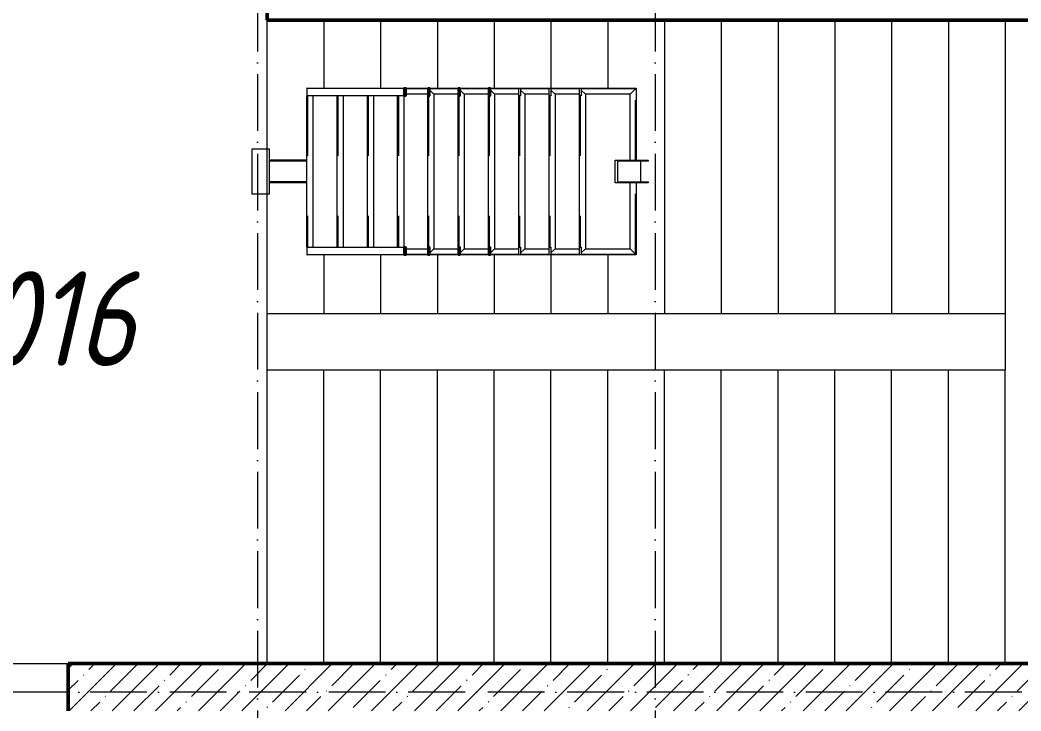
# Model space of a CAD drawing. Header units: millimetres. Extents: x -213536 to 1564669, y -45299 to 942238.
# Drawn here: x 210124 to 215412, y 514197 to 517847 of the extents above; entities that cross this region are included whole.
import ezdxf

# ---------------------------------------------------------------- set-up
doc = ezdxf.new("R2010")
doc.units = ezdxf.units.MM
doc.linetypes.add('50_200_ШТРИХ_1Т_ш5_п1_п1_', pattern=[700.0000000000001, 500.0000000000001, -100, 0, -100])
doc.linetypes.add('Штрих', pattern=[635.0000000000002, 317.5000000000001, -317.5000000000001])
for name, color, linetype, lineweight in [('A-FLOR-____-OTLN', 7, 'Continuous', 9), ('A-GENM-____-HDLN', 7, 'Штрих', 9), ('A-GENM-____-MCUT', 7, 'Continuous', 25), ('A-GENM-____-OTLN', 7, 'Continuous', 9), ('A-WALL-____-MCUT-2', 7, 'Continuous', 50), ('A-WALL-____-OTLN', 7, 'Continuous', 9), ('A-WALL-____-PATT-1', 7, 'Continuous', 9), ('S-GRID-____-OTLN-1', 7, '50_200_ШТРИХ_1Т_ш5_п1_п1_', 9), ('S-STRS-____-OTLN-1', 7, 'Continuous', 9), ('Марки помещений', 7, 'Continuous', 9)]:
    doc.layers.add(name, color=color, linetype=linetype, lineweight=lineweight)
doc.styles.add('ISOCPEUR_I_2', font='isocpeui.ttf', dxfattribs={"width": 0.85, "height": 2.3})

# ---------------------------------------------------------------- blocks, each defined once
blk = doc.blocks.new('ОМ_Труба_ГОСТ 8639-82 - ОМ_Труба_ГОСТ 8639-82-26350154-АР1_План отверстий 3 этажа в осях 1-64_Ю-ЯЯ')
at = {"layer": 'A-GENM-____-OTLN'}
for p, q in [((9439.066133775415, 57971.0419593672), (9439.066133775415, 58091.0419593672)), ((9439.066133775434, 58091.0419593672), (9614.089285714204, 58091.0419593672)), ((9614.089285714204, 58085.0419593672), (9451.159520397861, 58085.0419593672)), ((9451.159520397861, 58085.0419593672), (9451.159520397861, 57977.0419593672)), ((9573.983497328643, 58085.0419593672), (9573.983497328643, 57977.0419593672)), ((9614.089285714204, 58091.0419593672), (9614.089285714204, 58085.0419593672)), ((9614.089285714204, 57971.0419593672), (9439.066133775434, 57971.0419593672)), ((9451.159520397861, 57977.0419593672), (9614.089285714204, 57977.0419593672)), ((9614.089285714204, 57977.0419593672), (9614.089285714204, 57971.0419593672))]:
    blk.add_line(p, q, dxfattribs=at)
blk = doc.blocks.new('ОМ_Уголок_ГОСТ 8509-93 - ОМ_Уголок_ГОСТ 8509-93-26349651-АР1_План отверстий 3 этажа в осях 1-64_Ю-ЯЯ')
at = {"layer": 'A-GENM-____-HDLN'}
for p, q in [((4.000000000000715, -4.000000000000195), (379.9999999999995, -4.000000000000195)), ((500.0000000000018, -4.000000000000195), (876.0000000000007, -4.000000000000195))]:
    blk.add_line(p, q, dxfattribs=at)
at = {"layer": 'A-GENM-____-OTLN'}
for p, q in [((380.000000000003, -3.722355756963225e-13), (0, -3.722355756963225e-13)), ((32.00000000000166, -32.0000000000019), (1.353583911622991e-13, -2.791766817722419e-13)), ((32.00000000000166, -32.0000000000019), (380.000000000003, -32.0000000000019)), ((880.0000000000005, -3.722355756963225e-13), (500.0000000000059, -3.722355756963225e-13)), ((499.9999999999973, -32.0000000000019), (847.9999999999986, -32.0000000000019)), ((880.0000000000005, -1.353583911622991e-13), (847.9999999999987, -32.0000000000018))]:
    blk.add_line(p, q, dxfattribs=at)
blk = doc.blocks.new('ОМ_Уголок_ГОСТ 8509-93 - ОМ_Уголок_ГОСТ 8509-93-V149-АР1_План отверстий 3 этажа в осях 1-64_Ю-ЯЯ')
at = {"layer": 'A-GENM-____-HDLN'}
blk.add_line((39.99999999999623, -4.000000000000195), (840.0000000000474, -4.000000000000195), dxfattribs=at)
at = {"layer": 'A-GENM-____-OTLN'}
for p, q in [((32.00000000000166, -32.0000000000019), (9.99999999997202, -9.999999999972198)), ((32.00000000000166, -32.0000000000019), (847.9999999999986, -32.0000000000019)), ((840.0000000000531, -3.722355756963225e-13), (39.99999999999808, -3.722355756963225e-13)), ((870.0000000000031, -9.99999999999748), (847.9999999999987, -32.0000000000018))]:
    blk.add_line(p, q, dxfattribs=at)
blk = doc.blocks.new('ОМ_Уголок_ГОСТ 8509-93 - ОМ_Уголок_ГОСТ 8509-93-19082047-АР1_План отверстий 3 этажа в осях 1-64_Ю-ЯЯ')
at = {"layer": 'A-GENM-____-HDLN'}
blk.add_line((9.999999999987253, -4.000000000000195), (296.0000000000007, -4.000000000000195), dxfattribs=at)
at = {"layer": 'A-GENM-____-OTLN'}
for p, q in [((300.0000000000007, -3.722355756963225e-13), (9.999999999988725, -3.722355756963225e-13)), ((32.00000000000166, -32.0000000000019), (9.99999999998894, -9.99999999998914)), ((32.00000000000166, -32.0000000000019), (267.9999999999989, -32.0000000000019)), ((300.0000000000007, -2.030375867434486e-13), (267.999999999999, -32.0000000000019))]:
    blk.add_line(p, q, dxfattribs=at)
blk = doc.blocks.new('ОМ_Уголок_ГОСТ 8509-93 - ОМ_Уголок_ГОСТ 8509-93-V150-АР1_План отверстий 3 этажа в осях 1-64_Ю-ЯЯ')
at = {"layer": 'A-GENM-____-HDLN'}
blk.add_line((4.000000000000715, -4.000000000000195), (290.000000000031, -4.000000000000195), dxfattribs=at)
at = {"layer": 'A-GENM-____-OTLN'}
for p, q in [((290.0000000000289, -3.722355756963225e-13), (0, -3.722355756963225e-13)), ((32.00000000000166, -32.0000000000019), (1.015187933717243e-13, -2.791766817722419e-13)), ((32.00000000000166, -32.0000000000019), (267.9999999999989, -32.0000000000019)), ((290.0000000000288, -9.999999999972143), (267.999999999999, -32.0000000000019))]:
    blk.add_line(p, q, dxfattribs=at)
blk = doc.blocks.new('ОМ_Уголок_ГОСТ 8509-93 - ОМ_Уголок_ГОСТ 8509-93-V151-АР1_План отверстий 3 этажа в осях 1-64_Ю-ЯЯ')
at = {"layer": 'A-GENM-____-HDLN'}
blk.add_line((9.999999999987253, -4.000000000000195), (159.9999999999895, -4.000000000000195), dxfattribs=at)
at = {"layer": 'A-GENM-____-OTLN'}
for p, q in [((159.9999999999891, -3.722355756963225e-13), (9.999999999988725, -3.722355756963225e-13)), ((32.00000000000166, -32.0000000000019), (9.99999999999741, -9.999999999997609)), ((32.00000000000166, -32.0000000000019), (159.999999999989, -32.0000000000019))]:
    blk.add_line(p, q, dxfattribs=at)
blk = doc.blocks.new('ОМ_Уголок_ГОСТ 8509-93 - ОМ_Уголок_ГОСТ 8509-93-V152-АР1_План отверстий 3 этажа в осях 1-64_Ю-ЯЯ')
at = {"layer": 'A-GENM-____-HDLN'}
blk.add_line((140.0000000000288, -4.000000000000195), (290.000000000031, -4.000000000000195), dxfattribs=at)
at = {"layer": 'A-GENM-____-OTLN'}
for p, q in [((290.0000000000289, -3.722355756963225e-13), (140.0000000000286, -3.722355756963225e-13)), ((140.0000000000286, -32.0000000000019), (267.9999999999989, -32.0000000000019)), ((290.0000000000288, -9.999999999972143), (267.999999999999, -32.0000000000019))]:
    blk.add_line(p, q, dxfattribs=at)
blk = doc.blocks.new('ОМ_Уголок_ГОСТ 8509-93 - ОМ_Уголок_ГОСТ 8509-93-V153-АР1_План отверстий 3 этажа в осях 1-64_Ю-ЯЯ')
at = {"layer": 'A-GENM-____-HDLN'}
blk.add_line((40.00000000012336, -4.000000000000195), (839.9999999998864, -4.000000000000195), dxfattribs=at)
at = {"layer": 'A-GENM-____-OTLN'}
for p, q in [((839.9999999998921, -3.722355756963225e-13), (40.00000000012518, -3.722355756963225e-13)), ((40.00000000012498, -32.0000000000019), (839.9999999998923, -32.0000000000019))]:
    blk.add_line(p, q, dxfattribs=at)
blk = doc.blocks.new('ОМ_Уголок_ГОСТ 8509-93 - ОМ_Уголок_ГОСТ 8509-93-V154-АР1_План отверстий 3 этажа в осях 1-64_Ю-ЯЯ')
at = {"layer": 'A-GENM-____-HDLN'}
blk.add_line((44.28571428566818, -4.000000000000195), (159.9999999999726, -4.000000000000195), dxfattribs=at)
at = {"layer": 'A-GENM-____-OTLN'}
for p, q in [((159.9999999999767, -3.722355756963225e-13), (44.28571428567048, -3.722355756963225e-13)), ((44.28571428567005, -32.0000000000019), (159.9999999999766, -32.0000000000019))]:
    blk.add_line(p, q, dxfattribs=at)
blk = doc.blocks.new('ОМ_Уголок_ГОСТ 8509-93 - ОМ_Уголок_ГОСТ 8509-93-V155-АР1_План отверстий 3 этажа в осях 1-64_Ю-ЯЯ')
at = {"layer": 'A-GENM-____-HDLN'}
blk.add_line((140.0000000000373, -4.000000000000195), (255.7142857143417, -4.000000000000195), dxfattribs=at)
at = {"layer": 'A-GENM-____-OTLN'}
for p, q in [((255.7142857143472, -3.722355756963225e-13), (140.000000000041, -3.722355756963225e-13)), ((140.0000000000409, -32.0000000000019), (255.7142857143475, -32.0000000000019))]:
    blk.add_line(p, q, dxfattribs=at)
blk = doc.blocks.new('ОМ_Труба_ГОСТ 8639-82 - ОМ_Труба_ГОСТ 8639-82-26527904-АР1_План отверстий 3 этажа в осях 1-64_Ю-ЯЯ')
at = {"layer": 'A-GENM-____-HDLN'}
for p, q in [((7809.999999999945, 58085.04195936719), (7611.489285714202, 58085.04195936719)), ((7809.999999999945, 57977.04195936718), (7611.489285714202, 57977.04195936718))]:
    blk.add_line(p, q, dxfattribs=at)
at = {"layer": 'A-GENM-____-OTLN'}
for p, q in [((7809.999999999943, 58091.04195936717), (7611.489285714202, 58091.04195936717)), ((7809.999999999943, 57971.04195936717), (7611.489285714202, 57971.04195936717))]:
    blk.add_line(p, q, dxfattribs=at)
blk = doc.blocks.new('ОМ_Уголок_ГОСТ 8510-86 - ОМ_Уголок_ГОСТ 8510-86-19082066-АР1_План отверстий 3 этажа в осях 1-64_Ю-ЯЯ')
at = {"layer": 'A-GENM-____-OTLN'}
for p, q in [((0, -3.04556380115173e-13), (0, -90.00000000000107)), ((240.0000000000007, -3.04556380115173e-13), (0, -3.04556380115173e-13)), ((6.767919558114954e-13, -9.999999999999943), (240, -9.999999999999943)), ((240.0000000000007, -90.00000000000107), (240.0000000000007, -3.04556380115173e-13)), ((0, -90.00000000000107), (240.0000000000007, -90.00000000000107))]:
    blk.add_line(p, q, dxfattribs=at)
blk = doc.blocks.new('ОМ_Полоса_Трапеция прямоугольная_Прокат_ГОСТ 103-2006 - ОМ_Полоса_Трапеция прямоугольная_Прокат_ГОСТ 103-2006-19082130-АР1_План отверстий 3 этажа в осях 1-64_Ю-ЯЯ')
at = {"layer": 'A-GENM-____-OTLN'}
for p, q in [((9249.999999999894, 58471.04195936721), (9259.99999999989, 58471.04195936721)), ((9249.999999999896, 58431.04195936721), (9249.999999999894, 58471.04195936721)), ((9259.999999999894, 58471.04195936721), (9259.999999999896, 58431.04195936721)), ((9259.99999999989, 58431.04195936721), (9249.999999999896, 58431.04195936721))]:
    blk.add_line(p, q, dxfattribs=at)
blk = doc.blocks.new('ОМ_Полоса_Трапеция прямоугольная_Прокат_ГОСТ 103-2006 - ОМ_Полоса_Трапеция прямоугольная_Прокат_ГОСТ 103-2006-V157-АР1_План отверстий 3 этажа в осях 1-64_Ю-ЯЯ')
at = {"layer": 'A-GENM-____-MCUT'}
for p, q in [((8779.999999999896, 58471.0419593672), (8769.999999999896, 58471.0419593672)), ((8769.999999999896, 58471.0419593672), (8769.999999999898, 58431.0419593672)), ((8779.999999999898, 58431.0419593672), (8779.999999999896, 58471.0419593672)), ((8769.999999999898, 58431.0419593672), (8779.999999999898, 58431.0419593672))]:
    blk.add_line(p, q, dxfattribs=at)
blk = doc.blocks.new('ОМ_Полоса_Трапеция прямоугольная_Прокат_ГОСТ 103-2006 - ОМ_Полоса_Трапеция прямоугольная_Прокат_ГОСТ 103-2006-V158-АР1_План отверстий 3 этажа в осях 1-64_Ю-ЯЯ')
at = {"layer": 'A-GENM-____-MCUT'}
for p, q in [((8619.999999999898, 58471.0419593672), (8609.9999999999, 58471.0419593672)), ((8609.9999999999, 58471.0419593672), (8609.9999999999, 58431.0419593672)), ((8619.9999999999, 58431.0419593672), (8619.999999999898, 58471.0419593672)), ((8609.9999999999, 58431.0419593672), (8619.9999999999, 58431.0419593672))]:
    blk.add_line(p, q, dxfattribs=at)
blk = doc.blocks.new('ОМ_Полоса_Трапеция прямоугольная_Прокат_ГОСТ 103-2006 - ОМ_Полоса_Трапеция прямоугольная_Прокат_ГОСТ 103-2006-V159-АР1_План отверстий 3 этажа в осях 1-64_Ю-ЯЯ')
at = {"layer": 'A-GENM-____-MCUT'}
for p, q in [((8459.999999999902, 58471.0419593672), (8449.999999999902, 58471.0419593672)), ((8449.999999999902, 58471.0419593672), (8449.999999999904, 58431.0419593672)), ((8459.999999999904, 58431.0419593672), (8459.999999999902, 58471.0419593672)), ((8449.999999999904, 58431.0419593672), (8459.999999999904, 58431.0419593672))]:
    blk.add_line(p, q, dxfattribs=at)
blk = doc.blocks.new('ОМ_Полоса_Прокат_ГОСТ 103-2006 - ОМ_Полоса_Прокат_ГОСТ 103-2006-19082131-АР1_План отверстий 3 этажа в осях 1-64_Ю-ЯЯ')
at = {"layer": 'A-GENM-____-OTLN'}
for p, q in [((69211.31756857898, 58471.04195936696), (69210.00000000025, 58471.04195936696)), ((69210.00000000025, 58471.04195936696), (69210.00000000025, 58431.04195936696)), ((69210.00000000025, 58431.04195936696), (69211.31756857898, 58431.04195936696))]:
    blk.add_line(p, q, dxfattribs=at)
blk = doc.blocks.new('ОМ_Полоса_Прокат_ГОСТ 103-2006 - ОМ_Полоса_Прокат_ГОСТ 103-2006-20723456-АР1_План отверстий 3 этажа в осях 1-64_Ю-ЯЯ')
at = {"layer": 'A-GENM-____-MCUT'}
for p, q in [((8334.285714285594, 58471.04195936707), (8322.768203216598, 58471.04195936707)), ((8322.768203216598, 58471.04195936707), (8322.7682032166, 58431.04195936707)), ((8334.285714285594, 58431.04195936707), (8334.285714285594, 58471.04195936707)), ((8322.7682032166, 58431.04195936707), (8334.285714285594, 58431.04195936707))]:
    blk.add_line(p, q, dxfattribs=at)
at = {"layer": 'A-GENM-____-OTLN'}
for p, q in [((7811.31756857865, 58431.04195936706), (7811.31756857865, 58471.04195936706)), ((7811.317568578649, 58471.04195936706), (8322.768203216596, 58471.04195936707)), ((8322.768203216598, 58431.04195936707), (7811.31756857865, 58431.04195936706))]:
    blk.add_line(p, q, dxfattribs=at)
blk = doc.blocks.new('ОМ_Полоса_Трапеция прямоугольная_Прокат_ГОСТ 103-2006 - ОМ_Полоса_Трапеция прямоугольная_Прокат_ГОСТ 103-2006-19082170-АР1_План отверстий 3 этажа в осях 1-64_Ю-ЯЯ')
at = {"layer": 'A-GENM-____-OTLN'}
for p, q in [((9249.999999999924, 57631.04195936717), (9259.99999999992, 57631.04195936717)), ((9249.999999999924, 57591.04195936717), (9249.999999999924, 57631.04195936717)), ((9259.99999999992, 57591.04195936717), (9249.999999999924, 57591.04195936717)), ((9259.999999999924, 57631.04195936717), (9259.999999999924, 57591.04195936717))]:
    blk.add_line(p, q, dxfattribs=at)
blk = doc.blocks.new('ОМ_Полоса_Трапеция прямоугольная_Прокат_ГОСТ 103-2006 - ОМ_Полоса_Трапеция прямоугольная_Прокат_ГОСТ 103-2006-V160-АР1_План отверстий 3 этажа в осях 1-64_Ю-ЯЯ')
at = {"layer": 'A-GENM-____-MCUT'}
for p, q in [((8779.999999999925, 57631.04195936716), (8769.999999999925, 57631.04195936716)), ((8769.999999999925, 57631.04195936716), (8769.999999999925, 57591.04195936716)), ((8769.999999999925, 57591.04195936716), (8779.999999999925, 57591.04195936716)), ((8779.999999999925, 57591.04195936716), (8779.999999999925, 57631.04195936716))]:
    blk.add_line(p, q, dxfattribs=at)
blk = doc.blocks.new('ОМ_Полоса_Трапеция прямоугольная_Прокат_ГОСТ 103-2006 - ОМ_Полоса_Трапеция прямоугольная_Прокат_ГОСТ 103-2006-V161-АР1_План отверстий 3 этажа в осях 1-64_Ю-ЯЯ')
at = {"layer": 'A-GENM-____-MCUT'}
for p, q in [((8619.999999999929, 57631.04195936717), (8609.999999999929, 57631.04195936717)), ((8609.999999999929, 57631.04195936717), (8609.999999999929, 57591.04195936717)), ((8609.999999999929, 57591.04195936717), (8619.999999999927, 57591.04195936717)), ((8619.999999999927, 57591.04195936717), (8619.999999999929, 57631.04195936717))]:
    blk.add_line(p, q, dxfattribs=at)
blk = doc.blocks.new('ОМ_Полоса_Трапеция прямоугольная_Прокат_ГОСТ 103-2006 - ОМ_Полоса_Трапеция прямоугольная_Прокат_ГОСТ 103-2006-V162-АР1_План отверстий 3 этажа в осях 1-64_Ю-ЯЯ')
at = {"layer": 'A-GENM-____-MCUT'}
for p, q in [((8459.99999999993, 57631.04195936717), (8449.999999999933, 57631.04195936717)), ((8449.999999999933, 57631.04195936717), (8449.999999999933, 57591.04195936717)), ((8449.999999999933, 57591.04195936717), (8459.99999999993, 57591.04195936717)), ((8459.99999999993, 57591.04195936717), (8459.99999999993, 57631.04195936717))]:
    blk.add_line(p, q, dxfattribs=at)
blk = doc.blocks.new('ОМ_Полоса_Прокат_ГОСТ 103-2006 - ОМ_Полоса_Прокат_ГОСТ 103-2006-19082171-АР1_План отверстий 3 этажа в осях 1-64_Ю-ЯЯ')
at = {"layer": 'A-GENM-____-OTLN'}
for p, q in [((98800.00000000022, 49942.35952794499), (98800.00000000022, 49941.04195936625)), ((98800.00000000022, 49941.04195936625), (98840.00000000023, 49941.04195936625)), ((98840.00000000023, 49941.04195936625), (98840.00000000023, 49942.35952794499))]:
    blk.add_line(p, q, dxfattribs=at)
blk = doc.blocks.new('ОМ_Полоса_Прокат_ГОСТ 103-2006 - ОМ_Полоса_Прокат_ГОСТ 103-2006-20723498-АР1_План отверстий 3 этажа в осях 1-64_Ю-ЯЯ')
at = {"layer": 'A-GENM-____-MCUT'}
for p, q in [((8334.285714285625, 57631.04195936729), (8322.768203216629, 57631.04195936729)), ((8322.768203216629, 57631.04195936729), (8322.768203216627, 57591.04195936729)), ((8322.768203216627, 57591.04195936729), (8334.285714285623, 57591.04195936729)), ((8334.285714285623, 57591.04195936729), (8334.285714285625, 57631.04195936729))]:
    blk.add_line(p, q, dxfattribs=at)
at = {"layer": 'A-GENM-____-OTLN'}
for p, q in [((7811.317568578678, 57591.04195936729), (7811.317568578678, 57631.04195936729)), ((7811.317568578678, 57631.04195936729), (8322.768203216627, 57631.0419593673)), ((8322.768203216627, 57591.0419593673), (7811.317568578678, 57591.04195936729))]:
    blk.add_line(p, q, dxfattribs=at)

msp = doc.modelspace()

# ---------------------------------------------------------------- hatches: boundary and pattern name
at = {"layer": 'A-WALL-____-PATT-1'}
h = msp.add_hatch(dxfattribs=at)
h.set_pattern_fill('FP_12', color=256, style=0, pattern_type=2)
h.set_pattern_definition([(45, (142429.0567291684, 459015.9409951712), (-114.0492527375783, 114.0492527375783), []), (45, (142543.1057291684, 459015.9409951712), (-114.0492527375783, 114.0492527375783), [201.612, -40.322, 3.353, -36.97])])
h.paths.add_polyline_path([(216879.0567291686, 514196.9829545387), (216879.0567291686, 514446.9829545387), (210379.0567291686, 514446.9829545387), (210379.0567291686, 514196.9829545387), (216829.0567291686, 514196.9829545387)], flags=0)

# ---------------------------------------------------------------- linework, layer by layer
at = {"layer": 'A-FLOR-____-OTLN'}
for p, q in [((211429.0567291687, 517166.9829545381), (211429.0567291687, 517846.9829545382)), ((211429.0567291687, 514446.9829545382), (211429.0567291687, 516926.9829545381))]:
    msp.add_line(p, q, dxfattribs=at)
at = {"layer": 'A-WALL-____-MCUT-2'}
for p, q in [((211429.0567291687, 518096.9829545382), (211429.0567291687, 517846.9829545382)), ((211429.0567291687, 517846.9829545382), (216879.0567291686, 517846.9829545382)), ((216879.0567291685, 514446.9829545385), (210379.0567291685, 514446.9829545386)), ((210379.0567291685, 514446.9829545386), (210379.0567291685, 514196.9829545386))]:
    msp.add_line(p, q, dxfattribs=at)
at = {"layer": 'A-WALL-____-OTLN'}
msp.add_line((209379.0567291685, 514446.9829545386), (210379.0567291685, 514446.9829545386), dxfattribs=at)
at = {"layer": 'S-GRID-____-OTLN-1', "color": 251, "ltscale": 0.6, "true_color": 0x636466}
for p, q in [((211379.0567291689, 549908.7923757366), (211379.0567291688, 511907.5287783762)), ((213479.0567291683, 549908.7923757366), (213479.0567291683, 498996.9829545383)), ((246503.4633480249, 514296.9829545362), (137760.2865391778, 514296.9829545366))]:
    msp.add_line(p, q, dxfattribs=at)
at = {"layer": 'S-STRS-____-OTLN-1'}
for p, q in [((211729.0567291686, 517846.9829545381), (211729.0567291686, 517486.982954538)), ((211729.0567291686, 517846.9829545381), (211729.0567291686, 517486.982954538)), ((212029.0567291686, 517846.9829545381), (212029.0567291686, 517486.982954538)), ((212029.0567291686, 517846.9829545381), (212029.0567291686, 517486.982954538)), ((212329.0567291686, 517846.9829545381), (212329.0567291686, 517486.9829545382)), ((212329.0567291686, 517846.9829545381), (212329.0567291686, 517486.9829545382)), ((212629.0567291686, 517846.9829545381), (212629.0567291686, 517486.9829545382)), ((212629.0567291686, 517846.9829545381), (212629.0567291686, 517486.9829545382)), ((212929.0567291686, 517846.9829545381), (212929.0567291686, 517486.9829545382)), ((212929.0567291686, 517846.9829545381), (212929.0567291686, 517486.9829545382)), ((213229.0567291686, 517846.9829545381), (213229.0567291686, 517486.9829545382)), ((213229.0567291686, 517846.9829545381), (213229.0567291686, 517486.9829545382)), ((213529.0567291686, 517846.9829545381), (213529.0567291686, 516296.9829545381)), ((213529.0567291686, 517846.9829545381), (213529.0567291686, 516296.9829545381)), ((213829.0567291686, 517846.9829545381), (213829.0567291686, 516296.9829545381)), ((213829.0567291686, 517846.9829545381), (213829.0567291686, 516296.9829545381)), ((214129.0567291686, 517846.9829545381), (214129.0567291686, 516296.9829545381)), ((214129.0567291686, 517846.9829545381), (214129.0567291686, 516296.9829545381)), ((214429.0567291686, 517846.9829545381), (214429.0567291686, 516296.9829545381)), ((214429.0567291686, 517846.9829545381), (214429.0567291686, 516296.9829545381)), ((214729.0567291686, 517846.9829545381), (214729.0567291686, 516296.9829545382)), ((214729.0567291686, 517846.9829545381), (214729.0567291686, 516296.9829545382)), ((215029.0567291686, 517846.9829545381), (215029.0567291686, 516296.9829545382)), ((215029.0567291686, 517846.9829545381), (215029.0567291686, 516296.9829545382)), ((215329.0567291686, 517846.9829545382), (215329.0567291686, 516296.9829545382)), ((215329.0567291686, 517846.9829545382), (215329.0567291686, 516296.9829545382)), ((211729.0567291686, 516606.9829545383), (211729.0567291686, 516296.9829545381)), ((211729.0567291686, 516606.9829545383), (211729.0567291686, 516296.9829545381)), ((212029.0567291686, 516606.9829545383), (212029.0567291686, 516296.9829545381)), ((212029.0567291686, 516606.9829545383), (212029.0567291686, 516296.9829545381)), ((212329.0567291686, 516606.9829545381), (212329.0567291686, 516296.9829545381)), ((212329.0567291686, 516606.9829545381), (212329.0567291686, 516296.9829545381)), ((212629.0567291686, 516606.9829545381), (212629.0567291686, 516296.9829545381)), ((212629.0567291686, 516606.9829545381), (212629.0567291686, 516296.9829545381)), ((212929.0567291686, 516606.9829545381), (212929.0567291686, 516296.9829545381)), ((212929.0567291686, 516606.9829545381), (212929.0567291686, 516296.9829545381)), ((213229.0567291686, 516606.9829545382), (213229.0567291686, 516296.9829545381)), ((213229.0567291686, 516606.9829545382), (213229.0567291686, 516296.9829545381)), ((211429.0567291686, 516296.9829545381), (211729.0567291686, 516296.9829545381)), ((211729.0567291686, 516296.9829545381), (212029.0567291686, 516296.9829545381)), ((212029.0567291686, 516296.9829545381), (212329.0567291686, 516296.9829545381)), ((212329.0567291686, 516296.9829545381), (212629.0567291686, 516296.9829545381)), ((212629.0567291686, 516296.9829545381), (212929.0567291686, 516296.9829545381)), ((212929.0567291686, 516296.9829545381), (213229.0567291686, 516296.9829545381)), ((213229.0567291686, 516296.9829545381), (213529.0567291686, 516296.9829545381)), ((213529.0567291686, 516296.9829545381), (213829.0567291686, 516296.9829545381)), ((213829.0567291686, 516296.9829545381), (214129.0567291686, 516296.9829545381)), ((214129.0567291686, 516296.9829545381), (214429.0567291686, 516296.9829545381)), ((214429.0567291686, 516296.9829545381), (214729.0567291686, 516296.9829545382)), ((214729.0567291686, 516296.9829545382), (215029.0567291686, 516296.9829545382)), ((215029.0567291686, 516296.9829545382), (215329.0567291686, 516296.9829545382)), ((215329.0567291686, 516296.9829545382), (215329.0567291687, 515996.9829545381)), ((211429.0567291687, 514446.9829545381), (211429.0567291687, 515996.982954538)), ((211729.0567291687, 515996.9829545381), (211429.0567291687, 515996.982954538)), ((212029.0567291687, 515996.9829545381), (211729.0567291687, 515996.9829545381)), ((211729.0567291688, 514446.9829545381), (211729.0567291687, 515996.9829545381)), ((211729.0567291688, 514446.9829545381), (211729.0567291687, 515996.9829545381)), ((212329.0567291687, 515996.9829545381), (212029.0567291687, 515996.9829545381)), ((212029.0567291688, 514446.9829545381), (212029.0567291687, 515996.9829545381)), ((212029.0567291688, 514446.9829545381), (212029.0567291687, 515996.9829545381)), ((212629.0567291687, 515996.9829545381), (212329.0567291687, 515996.9829545381)), ((212329.0567291688, 514446.9829545381), (212329.0567291687, 515996.9829545381)), ((212329.0567291688, 514446.9829545381), (212329.0567291687, 515996.9829545381)), ((212929.0567291687, 515996.9829545381), (212629.0567291687, 515996.9829545381)), ((212629.0567291688, 514446.9829545381), (212629.0567291687, 515996.9829545381)), ((212629.0567291688, 514446.9829545381), (212629.0567291687, 515996.9829545381)), ((213229.0567291687, 515996.9829545381), (212929.0567291687, 515996.9829545381)), ((212929.0567291688, 514446.9829545381), (212929.0567291687, 515996.9829545381)), ((212929.0567291688, 514446.9829545381), (212929.0567291687, 515996.9829545381)), ((213529.0567291687, 515996.9829545381), (213229.0567291687, 515996.9829545381)), ((213229.0567291688, 514446.9829545381), (213229.0567291687, 515996.9829545381)), ((213229.0567291688, 514446.9829545381), (213229.0567291687, 515996.9829545381)), ((213829.0567291687, 515996.9829545381), (213529.0567291687, 515996.9829545381)), ((213529.0567291688, 514446.9829545381), (213529.0567291687, 515996.9829545381)), ((213529.0567291688, 514446.9829545381), (213529.0567291687, 515996.9829545381)), ((214129.0567291687, 515996.9829545381), (213829.0567291687, 515996.9829545381)), ((213829.0567291688, 514446.9829545381), (213829.0567291687, 515996.9829545381)), ((213829.0567291688, 514446.9829545381), (213829.0567291687, 515996.9829545381)), ((214429.0567291687, 515996.9829545381), (214129.0567291687, 515996.9829545381)), ((214129.0567291688, 514446.9829545381), (214129.0567291687, 515996.9829545381)), ((214129.0567291688, 514446.9829545381), (214129.0567291687, 515996.9829545381)), ((214729.0567291687, 515996.9829545381), (214429.0567291687, 515996.9829545381)), ((214429.0567291688, 514446.9829545381), (214429.0567291687, 515996.9829545381)), ((214429.0567291688, 514446.9829545381), (214429.0567291687, 515996.9829545381)), ((215029.0567291687, 515996.9829545381), (214729.0567291687, 515996.9829545381)), ((214729.0567291688, 514446.9829545381), (214729.0567291687, 515996.9829545381)), ((214729.0567291688, 514446.9829545381), (214729.0567291687, 515996.9829545381)), ((215329.0567291687, 515996.9829545381), (215029.0567291687, 515996.9829545381)), ((215029.0567291688, 514446.9829545381), (215029.0567291687, 515996.9829545381)), ((215029.0567291688, 514446.9829545381), (215029.0567291687, 515996.9829545381)), ((215329.0567291687, 514446.9829545381), (215329.0567291687, 515996.9829545381)), ((215329.0567291687, 514446.9829545381), (215329.0567291687, 515996.9829545381))]:
    msp.add_line(p, q, dxfattribs=at)

# ---------------------------------------------------------------- block references
at = {"layer": 'A-GENM-____-OTLN'}
for name, p in [('ОМ_Полоса_Прокат_ГОСТ 103-2006 - ОМ_Полоса_Прокат_ГОСТ 103-2006-19082131-АР1_План отверстий 3 этажа в осях 1-64_Ю-ЯЯ', (142429.0567291684, 459015.9409951712)), ('ОМ_Полоса_Прокат_ГОСТ 103-2006 - ОМ_Полоса_Прокат_ГОСТ 103-2006-20723456-АР1_План отверстий 3 этажа в осях 1-64_Ю-ЯЯ', (203829.0567291687, 459015.9409951712)), ('ОМ_Полоса_Трапеция прямоугольная_Прокат_ГОСТ 103-2006 - ОМ_Полоса_Трапеция прямоугольная_Прокат_ГОСТ 103-2006-V159-АР1_План отверстий 3 этажа в осях 1-64_Ю-ЯЯ', (203829.0567291687, 459015.9409951712)), ('ОМ_Полоса_Трапеция прямоугольная_Прокат_ГОСТ 103-2006 - ОМ_Полоса_Трапеция прямоугольная_Прокат_ГОСТ 103-2006-V158-АР1_План отверстий 3 этажа в осях 1-64_Ю-ЯЯ', (203829.0567291687, 459015.9409951712)), ('ОМ_Полоса_Трапеция прямоугольная_Прокат_ГОСТ 103-2006 - ОМ_Полоса_Трапеция прямоугольная_Прокат_ГОСТ 103-2006-V157-АР1_План отверстий 3 этажа в осях 1-64_Ю-ЯЯ', (203829.0567291687, 459015.9409951712)), ('ОМ_Полоса_Трапеция прямоугольная_Прокат_ГОСТ 103-2006 - ОМ_Полоса_Трапеция прямоугольная_Прокат_ГОСТ 103-2006-19082130-АР1_План отверстий 3 этажа в осях 1-64_Ю-ЯЯ', (203509.0567291687, 459015.9409951712)), ('ОМ_Полоса_Трапеция прямоугольная_Прокат_ГОСТ 103-2006 - ОМ_Полоса_Трапеция прямоугольная_Прокат_ГОСТ 103-2006-19082130-АР1_План отверстий 3 этажа в осях 1-64_Ю-ЯЯ', (203669.0567291687, 459015.9409951712)), ('ОМ_Полоса_Трапеция прямоугольная_Прокат_ГОСТ 103-2006 - ОМ_Полоса_Трапеция прямоугольная_Прокат_ГОСТ 103-2006-19082130-АР1_План отверстий 3 этажа в осях 1-64_Ю-ЯЯ', (203829.0567291687, 459015.9409951712)), ('ОМ_Труба_ГОСТ 8639-82 - ОМ_Труба_ГОСТ 8639-82-26527904-АР1_План отверстий 3 этажа в осях 1-64_Ю-ЯЯ', (203829.0567291687, 459015.9409951712)), ('ОМ_Труба_ГОСТ 8639-82 - ОМ_Труба_ГОСТ 8639-82-26350154-АР1_План отверстий 3 этажа в осях 1-64_Ю-ЯЯ', (203829.0567291687, 459015.9409951712)), ('ОМ_Полоса_Прокат_ГОСТ 103-2006 - ОМ_Полоса_Прокат_ГОСТ 103-2006-20723498-АР1_План отверстий 3 этажа в осях 1-64_Ю-ЯЯ', (203829.0567291687, 459015.9409951712)), ('ОМ_Полоса_Трапеция прямоугольная_Прокат_ГОСТ 103-2006 - ОМ_Полоса_Трапеция прямоугольная_Прокат_ГОСТ 103-2006-V162-АР1_План отверстий 3 этажа в осях 1-64_Ю-ЯЯ', (203829.0567291687, 459015.9409951712)), ('ОМ_Полоса_Трапеция прямоугольная_Прокат_ГОСТ 103-2006 - ОМ_Полоса_Трапеция прямоугольная_Прокат_ГОСТ 103-2006-V161-АР1_План отверстий 3 этажа в осях 1-64_Ю-ЯЯ', (203829.0567291687, 459015.9409951712)), ('ОМ_Полоса_Трапеция прямоугольная_Прокат_ГОСТ 103-2006 - ОМ_Полоса_Трапеция прямоугольная_Прокат_ГОСТ 103-2006-V160-АР1_План отверстий 3 этажа в осях 1-64_Ю-ЯЯ', (203829.0567291687, 459015.9409951712)), ('ОМ_Полоса_Трапеция прямоугольная_Прокат_ГОСТ 103-2006 - ОМ_Полоса_Трапеция прямоугольная_Прокат_ГОСТ 103-2006-19082170-АР1_План отверстий 3 этажа в осях 1-64_Ю-ЯЯ', (203509.0567291687, 459015.9409951712)), ('ОМ_Полоса_Трапеция прямоугольная_Прокат_ГОСТ 103-2006 - ОМ_Полоса_Трапеция прямоугольная_Прокат_ГОСТ 103-2006-19082170-АР1_План отверстий 3 этажа в осях 1-64_Ю-ЯЯ', (203669.0567291687, 459015.9409951712)), ('ОМ_Полоса_Трапеция прямоугольная_Прокат_ГОСТ 103-2006 - ОМ_Полоса_Трапеция прямоугольная_Прокат_ГОСТ 103-2006-19082170-АР1_План отверстий 3 этажа в осях 1-64_Ю-ЯЯ', (203829.0567291687, 459015.9409951712))]:
    msp.add_blockref(name, p, dxfattribs=at)
at = {"layer": 'A-GENM-____-OTLN', "extrusion": (0, 0, -1)}
for name, p in [('ОМ_Уголок_ГОСТ 8509-93 - ОМ_Уголок_ГОСТ 8509-93-V155-АР1_План отверстий 3 этажа в осях 1-64_Ю-ЯЯ', (-212419.0567291687, 517486.9829545381)), ('ОМ_Уголок_ГОСТ 8509-93 - ОМ_Уголок_ГОСТ 8509-93-V152-АР1_План отверстий 3 этажа в осях 1-64_Ю-ЯЯ', (-212579.0567291687, 517486.9829545381)), ('ОМ_Уголок_ГОСТ 8509-93 - ОМ_Уголок_ГОСТ 8509-93-V152-АР1_План отверстий 3 этажа в осях 1-64_Ю-ЯЯ', (-212739.0567291687, 517486.9829545382)), ('ОМ_Уголок_ГОСТ 8509-93 - ОМ_Уголок_ГОСТ 8509-93-V152-АР1_План отверстий 3 этажа в осях 1-64_Ю-ЯЯ', (-212899.0567291687, 517486.9829545382)), ('ОМ_Уголок_ГОСТ 8509-93 - ОМ_Уголок_ГОСТ 8509-93-V152-АР1_План отверстий 3 этажа в осях 1-64_Ю-ЯЯ', (-213059.0567291687, 517486.9829545382)), ('ОМ_Уголок_ГОСТ 8509-93 - ОМ_Уголок_ГОСТ 8509-93-V152-АР1_План отверстий 3 этажа в осях 1-64_Ю-ЯЯ', (-213219.0567291687, 517486.9829545382)), ('ОМ_Уголок_ГОСТ 8509-93 - ОМ_Уголок_ГОСТ 8509-93-V150-АР1_План отверстий 3 этажа в осях 1-64_Ю-ЯЯ', (-213379.0567291687, 517486.9829545382))]:
    msp.add_blockref(name, p, dxfattribs=at)
for name, p, rotation in [('ОМ_Уголок_ГОСТ 8509-93 - ОМ_Уголок_ГОСТ 8509-93-V149-АР1_План отверстий 3 этажа в осях 1-64_Ю-ЯЯ', (-212279.0567291687, 517486.9829545381), 269.9999999999989), ('ОМ_Уголок_ГОСТ 8509-93 - ОМ_Уголок_ГОСТ 8509-93-V149-АР1_План отверстий 3 этажа в осях 1-64_Ю-ЯЯ', (-212439.0567291687, 517486.9829545382), 269.9999999999989), ('ОМ_Уголок_ГОСТ 8509-93 - ОМ_Уголок_ГОСТ 8509-93-V149-АР1_План отверстий 3 этажа в осях 1-64_Ю-ЯЯ', (-212599.0567291687, 517486.9829545382), 269.9999999999989), ('ОМ_Уголок_ГОСТ 8509-93 - ОМ_Уголок_ГОСТ 8509-93-V149-АР1_План отверстий 3 этажа в осях 1-64_Ю-ЯЯ', (-212759.0567291687, 517486.9829545382), 269.9999999999989), ('ОМ_Уголок_ГОСТ 8509-93 - ОМ_Уголок_ГОСТ 8509-93-V149-АР1_План отверстий 3 этажа в осях 1-64_Ю-ЯЯ', (-212919.0567291687, 517486.9829545382), 269.9999999999989), ('ОМ_Уголок_ГОСТ 8509-93 - ОМ_Уголок_ГОСТ 8509-93-V149-АР1_План отверстий 3 этажа в осях 1-64_Ю-ЯЯ', (-213079.0567291687, 517486.9829545382), 269.9999999999989), ('ОМ_Уголок_ГОСТ 8509-93 - ОМ_Уголок_ГОСТ 8509-93-26349651-АР1_План отверстий 3 этажа в осях 1-64_Ю-ЯЯ', (-213379.0567291687, 516606.9829545382), 89.99999999999908), ('ОМ_Уголок_ГОСТ 8509-93 - ОМ_Уголок_ГОСТ 8509-93-V153-АР1_План отверстий 3 этажа в осях 1-64_Ю-ЯЯ', (-211639.0567291687, 517486.9829545381), 269.9999999999989), ('ОМ_Уголок_ГОСТ 8509-93 - ОМ_Уголок_ГОСТ 8509-93-V153-АР1_План отверстий 3 этажа в осях 1-64_Ю-ЯЯ', (-211799.0567291687, 517486.9829545381), 269.9999999999989), ('ОМ_Уголок_ГОСТ 8509-93 - ОМ_Уголок_ГОСТ 8509-93-V153-АР1_План отверстий 3 этажа в осях 1-64_Ю-ЯЯ', (-211959.0567291687, 517486.9829545381), 269.9999999999989), ('ОМ_Уголок_ГОСТ 8509-93 - ОМ_Уголок_ГОСТ 8509-93-V153-АР1_План отверстий 3 этажа в осях 1-64_Ю-ЯЯ', (-212119.0567291687, 517486.9829545381), 269.9999999999989), ('ОМ_Уголок_ГОСТ 8510-86 - ОМ_Уголок_ГОСТ 8510-86-19082066-АР1_План отверстий 3 этажа в осях 1-64_Ю-ЯЯ', (-211440.546014883, 516926.9829545381), 89.99999999999918), ('ОМ_Уголок_ГОСТ 8509-93 - ОМ_Уголок_ГОСТ 8509-93-V154-АР1_План отверстий 3 этажа в осях 1-64_Ю-ЯЯ', (-212119.0567291687, 516606.9829545381), 180), ('ОМ_Уголок_ГОСТ 8509-93 - ОМ_Уголок_ГОСТ 8509-93-V151-АР1_План отверстий 3 этажа в осях 1-64_Ю-ЯЯ', (-212279.0567291687, 516606.9829545381), 180), ('ОМ_Уголок_ГОСТ 8509-93 - ОМ_Уголок_ГОСТ 8509-93-V151-АР1_План отверстий 3 этажа в осях 1-64_Ю-ЯЯ', (-212439.0567291687, 516606.9829545381), 180), ('ОМ_Уголок_ГОСТ 8509-93 - ОМ_Уголок_ГОСТ 8509-93-V151-АР1_План отверстий 3 этажа в осях 1-64_Ю-ЯЯ', (-212599.0567291687, 516606.9829545381), 180), ('ОМ_Уголок_ГОСТ 8509-93 - ОМ_Уголок_ГОСТ 8509-93-V151-АР1_План отверстий 3 этажа в осях 1-64_Ю-ЯЯ', (-212759.0567291687, 516606.9829545381), 180), ('ОМ_Уголок_ГОСТ 8509-93 - ОМ_Уголок_ГОСТ 8509-93-V151-АР1_План отверстий 3 этажа в осях 1-64_Ю-ЯЯ', (-212919.0567291687, 516606.9829545381), 180), ('ОМ_Уголок_ГОСТ 8509-93 - ОМ_Уголок_ГОСТ 8509-93-19082047-АР1_План отверстий 3 этажа в осях 1-64_Ю-ЯЯ', (-213079.0567291687, 516606.9829545382), 180)]:
    msp.add_blockref(name, p, dxfattribs=dict(at, rotation=rotation))
at = {"layer": 'A-GENM-____-OTLN', "rotation": 270.0000000000001}
msp.add_blockref('ОМ_Полоса_Прокат_ГОСТ 103-2006 - ОМ_Полоса_Прокат_ГОСТ 103-2006-19082171-АР1_План отверстий 3 этажа в осях 1-64_Ю-ЯЯ', (161698.0147698022, 615446.9829545382), dxfattribs=at)

# ---------------------------------------------------------------- texts
at = {"layer": 'Марки помещений', "insert": (209496.2862367731, 516519.5611877319), "char_height": 500, "width": 737.5524999999991, "attachment_point": 1, "style": 'ISOCPEUR_I_2'}
msp.add_mtext('3.016', dxfattribs=at)

doc.saveas('drawing.dxf')
